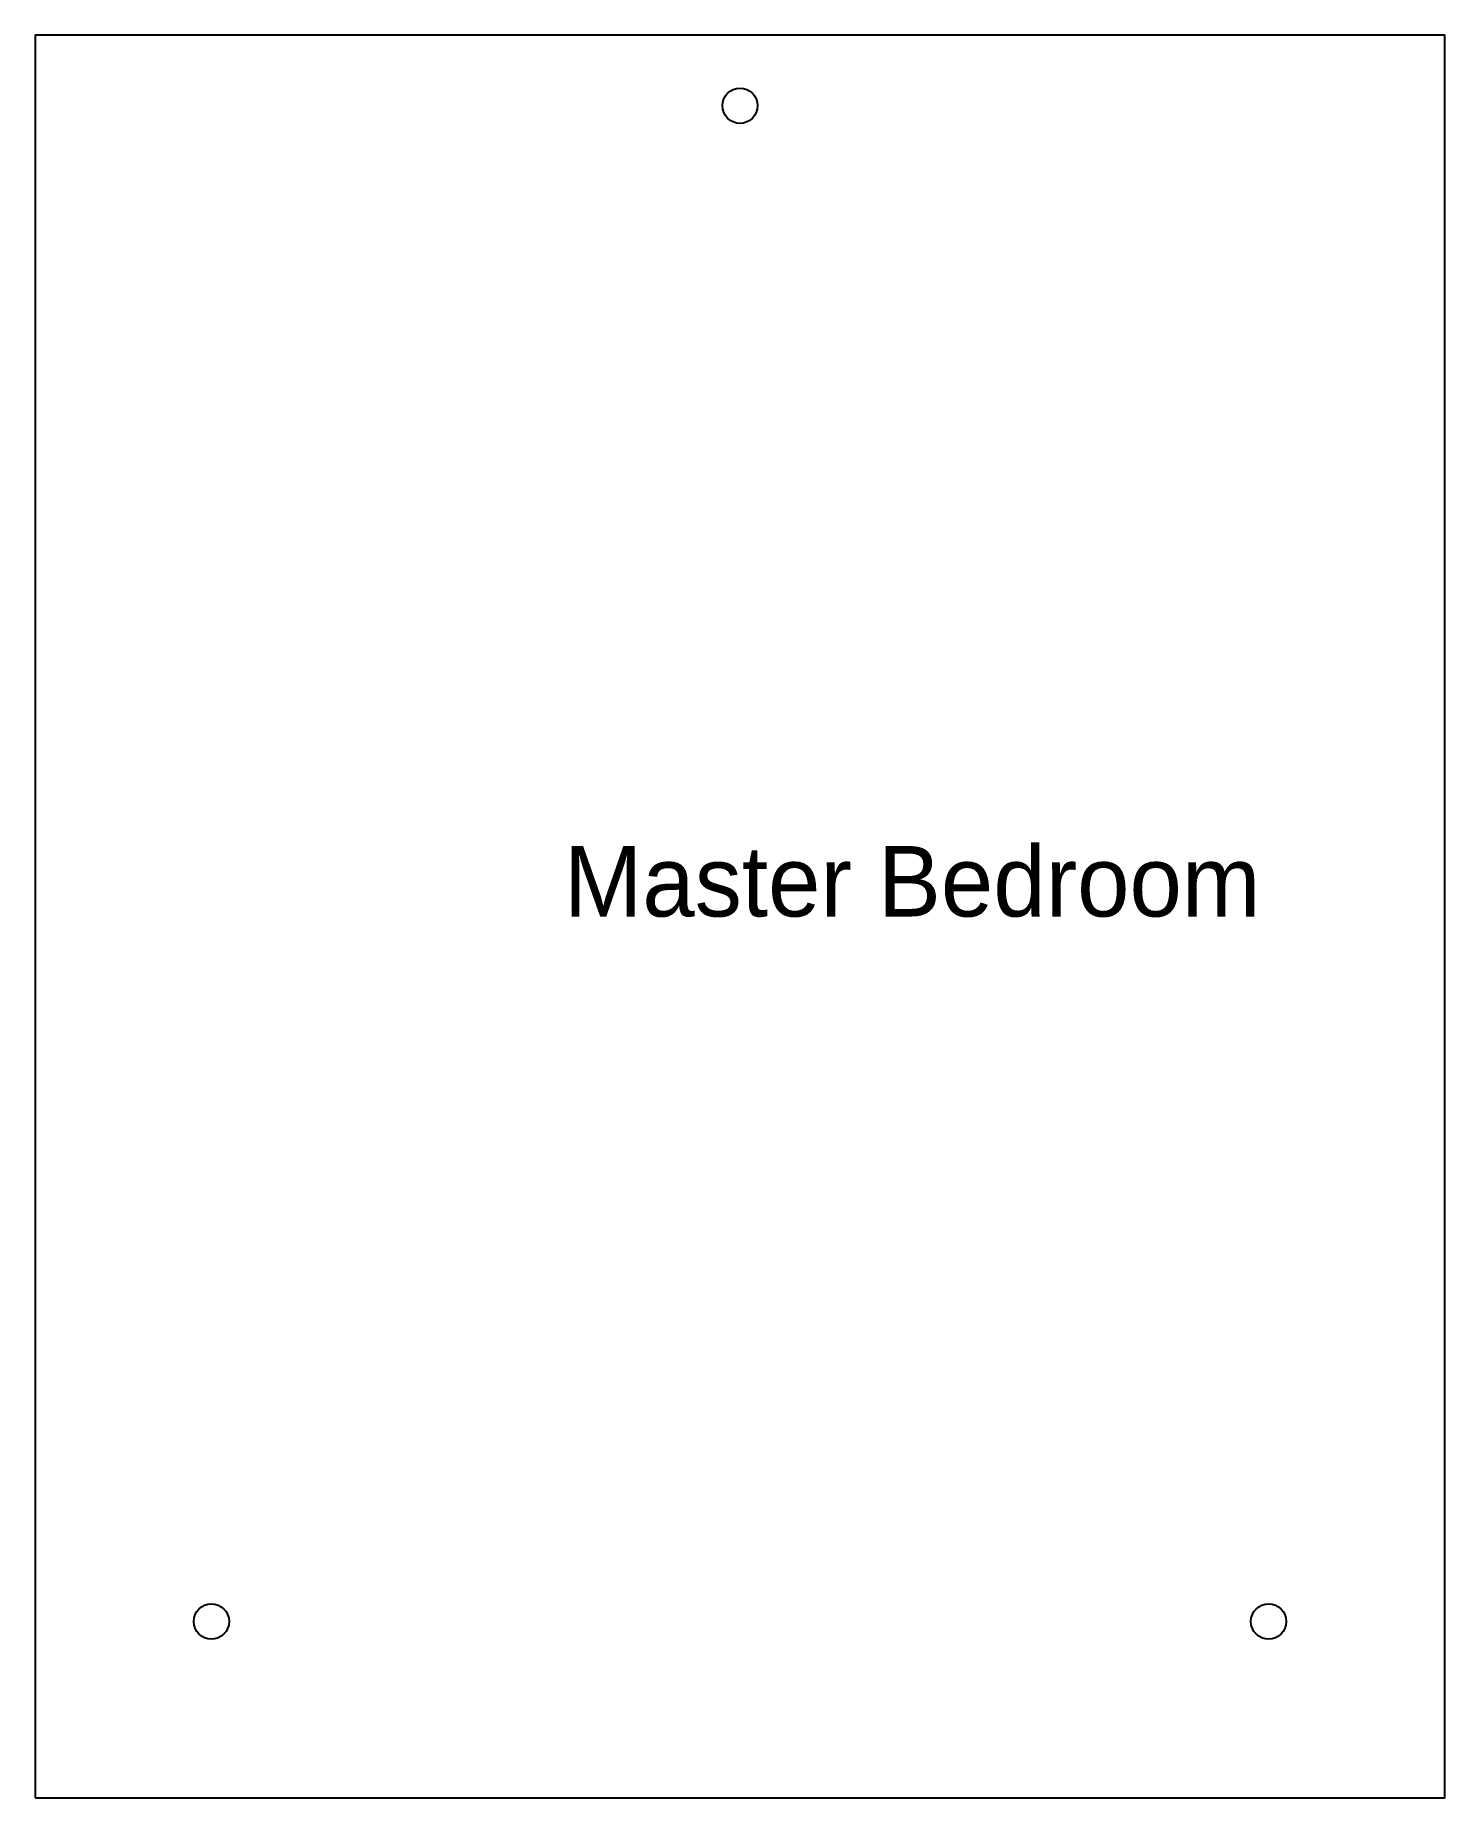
# Model space of a CAD drawing. Header units: metres. Extents: x 0 to 4000, y 0 to 5000.
import ezdxf

# ---------------------------------------------------------------- set-up
doc = ezdxf.new("R2010")
doc.units = ezdxf.units.M
for name, color, linetype in [('A-FLOOR', 3, 'Continuous'), ('A-ROOM-NAME', 2, 'Continuous'), ('E-SOCKET', 1, 'Continuous')]:
    doc.layers.add(name, color=color, linetype=linetype)

# ---------------------------------------------------------------- blocks, each defined once
blk = doc.blocks.new('SOCKET_86')
blk.add_circle((0, 0), 50)

msp = doc.modelspace()

# ---------------------------------------------------------------- linework, layer by layer
at = {"layer": 'A-FLOOR'}
msp.add_lwpolyline([(0, 0), (4000, 0), (4000, 5000), (0, 5000)], close=True, dxfattribs=at)

# ---------------------------------------------------------------- block references
at = {"layer": 'E-SOCKET'}
for p in [(2000, 4800), (500, 500), (3500, 500)]:
    msp.add_blockref('SOCKET_86', p, dxfattribs=at)

# ---------------------------------------------------------------- texts
at = {"layer": 'A-ROOM-NAME'}
msp.add_text('Master Bedroom', height=200, dxfattribs=at).set_placement((1500, 2500))

doc.saveas('drawing.dxf')
